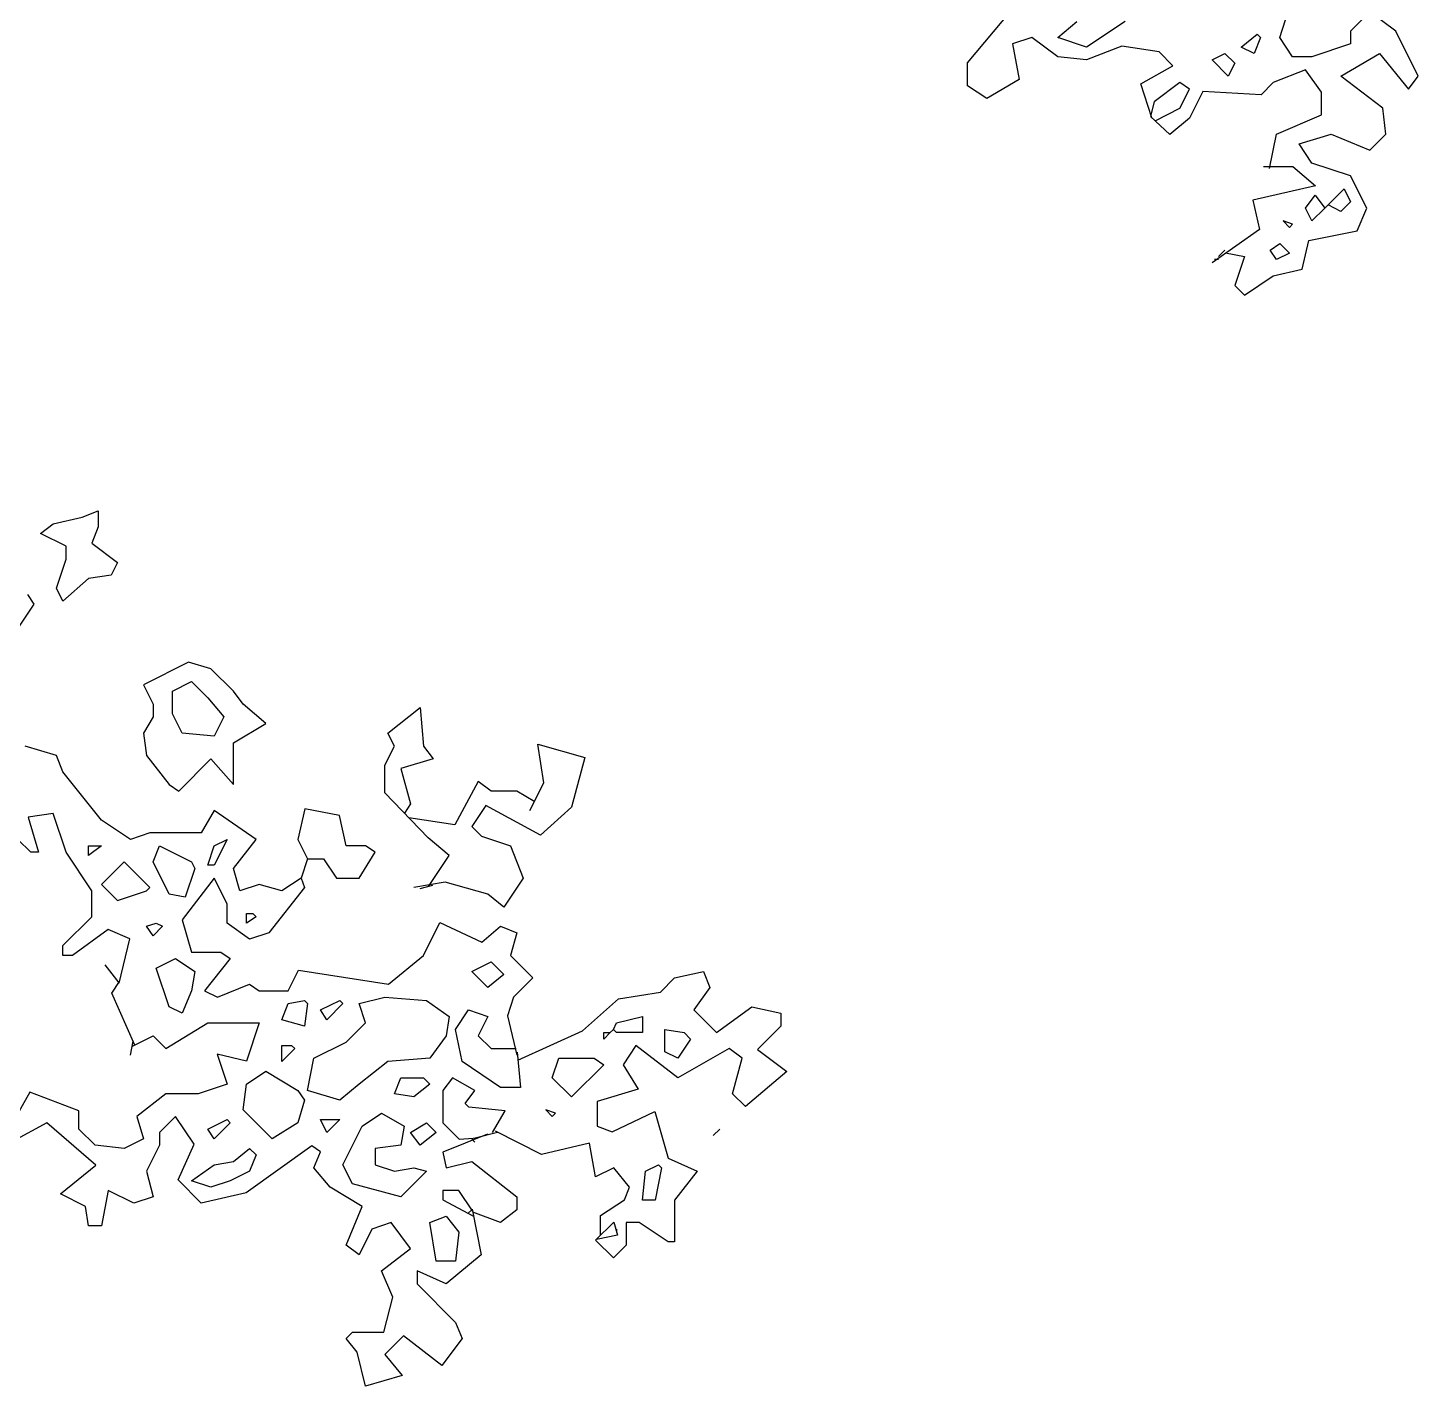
# Model space of a CAD drawing. Header units: millimetres. Extents: x 1211.91 to 1219.54, y 1029.16 to 1038.08.
# Drawn here: x 1217.454 to 1218.594, y 1032.736 to 1033.849 of the extents above; entities that cross this region are included whole.
import ezdxf

# ---------------------------------------------------------------- set-up
doc = ezdxf.new("R2010")
doc.units = ezdxf.units.MM
doc.header["$MEASUREMENT"] = 0
doc.layers.add('Hojas01', color=94, linetype='CONTINUOUS')
doc.layers.add('Hojas02', color=62, linetype='CONTINUOUS')

msp = doc.modelspace()

# ---------------------------------------------------------------- linework, layer by layer
at = {"layer": 'Hojas01', "linetype": 'Continuous'}
for p, q in [((1218.2242, 1033.8204), (1218.267, 1033.8712)), ((1218.5542, 1033.8623), (1218.5384, 1033.8464)), ((1218.5754, 1033.8464), (1218.5542, 1033.8623)), ((1218.4803, 1033.8411), (1218.4851, 1033.8555)), ((1218.5384, 1033.8464), (1218.5384, 1033.8359)), ((1218.5938, 1033.8095), (1218.5754, 1033.8464)), ((1218.277, 1033.8411), (1218.2612, 1033.8359)), ((1218.2612, 1033.8359), (1218.2665, 1033.8068)), ((1218.2982, 1033.8253), (1218.277, 1033.8411)), ((1218.3507, 1033.8341), (1218.3219, 1033.8227)), ((1218.3813, 1033.8293), (1218.3507, 1033.8341)), ((1218.4909, 1033.8253), (1218.4803, 1033.8411)), ((1218.5384, 1033.8359), (1218.5067, 1033.8253)), ((1218.3219, 1033.8227), (1218.2982, 1033.8253)), ((1218.3925, 1033.818), (1218.3813, 1033.8293)), ((1218.5067, 1033.8253), (1218.4909, 1033.8253)), ((1218.5305, 1033.8095), (1218.5622, 1033.8279)), ((1218.5622, 1033.8279), (1218.5859, 1033.7989)), ((1218.2242, 1033.8015), (1218.2242, 1033.8204)), ((1218.3663, 1033.8031), (1218.3925, 1033.818)), ((1218.5014, 1033.8147), (1218.475, 1033.8042)), ((1218.5146, 1033.7963), (1218.5014, 1033.8147)), ((1218.2401, 1033.791), (1218.2242, 1033.8015)), ((1218.2665, 1033.8068), (1218.2401, 1033.791)), ((1218.3755, 1033.7753), (1218.3663, 1033.8031)), ((1218.3985, 1033.8042), (1218.3774, 1033.7883)), ((1218.4064, 1033.7989), (1218.3985, 1033.8042)), ((1218.3985, 1033.7831), (1218.4064, 1033.7989)), ((1218.475, 1033.8042), (1218.465, 1033.7942)), ((1218.5648, 1033.7831), (1218.5305, 1033.8095)), ((1218.5859, 1033.7989), (1218.5938, 1033.8095)), ((1218.3774, 1033.7883), (1218.3747, 1033.7778)), ((1218.4172, 1033.7969), (1218.4064, 1033.7751)), ((1218.465, 1033.7942), (1218.4172, 1033.7969)), ((1218.5146, 1033.7778), (1218.5146, 1033.7963)), ((1218.3903, 1033.7617), (1218.3743, 1033.7765)), ((1218.3782, 1033.7729), (1218.3985, 1033.7831)), ((1218.4777, 1033.7619), (1218.5146, 1033.7778)), ((1218.5674, 1033.7619), (1218.5648, 1033.7831)), ((1218.4064, 1033.7751), (1218.3903, 1033.7617)), ((1218.472, 1033.7336), (1218.4777, 1033.7619)), ((1218.4962, 1033.754), (1218.5226, 1033.7619)), ((1218.5067, 1033.7382), (1218.4962, 1033.754)), ((1218.5226, 1033.7619), (1218.5542, 1033.7487)), ((1218.5542, 1033.7487), (1218.5674, 1033.7619)), ((1218.4671, 1033.7355), (1218.4911, 1033.7353)), ((1218.4911, 1033.7353), (1218.5095, 1033.7196)), ((1218.5384, 1033.7276), (1218.5067, 1033.7382)), ((1218.5095, 1033.7196), (1218.4581, 1033.7078)), ((1218.5516, 1033.7012), (1218.5384, 1033.7276)), ((1218.4581, 1033.7078), (1218.4638, 1033.6838)), ((1218.5437, 1033.6827), (1218.5516, 1033.7012)), ((1218.4638, 1033.6838), (1218.4249, 1033.6563)), ((1218.4988, 1033.6511), (1218.5041, 1033.6748)), ((1218.5041, 1033.6748), (1218.5437, 1033.6827)), ((1218.4302, 1033.6616), (1218.4354, 1033.6669)), ((1218.4358, 1033.6647), (1218.4513, 1033.6616)), ((1218.4302, 1033.659), (1218.4267, 1033.659)), ((1218.4513, 1033.6616), (1218.4434, 1033.6379)), ((1218.475, 1033.6458), (1218.4988, 1033.6511)), ((1218.4513, 1033.6299), (1218.475, 1033.6458)), ((1218.4434, 1033.6379), (1218.4513, 1033.6299)), ((1217.749, 1033.2709), (1217.7754, 1033.292)), ((1217.7754, 1033.292), (1217.7781, 1033.2603)), ((1217.7543, 1033.2603), (1217.749, 1033.2709)), ((1217.4771, 1033.2524), (1217.4515, 1033.2601)), ((1217.4824, 1033.2392), (1217.4771, 1033.2524)), ((1217.7464, 1033.2445), (1217.7543, 1033.2603)), ((1217.7781, 1033.2603), (1217.786, 1033.2498)), ((1217.8768, 1033.2301), (1217.8719, 1033.2618)), ((1217.8719, 1033.2618), (1217.9103, 1033.2508)), ((1217.7464, 1033.2219), (1217.7464, 1033.2445)), ((1217.786, 1033.2498), (1217.7596, 1033.2419)), ((1217.7596, 1033.2419), (1217.7675, 1033.2128)), ((1217.9103, 1033.2508), (1217.8995, 1033.2102)), ((1217.5141, 1033.1996), (1217.4824, 1033.2392)), ((1217.823, 1033.2313), (1217.8038, 1033.1958)), ((1217.8335, 1033.2234), (1217.823, 1033.2313)), ((1217.8652, 1033.2075), (1217.8768, 1033.2301)), ((1217.7819, 1033.185), (1217.7464, 1033.2219)), ((1217.8546, 1033.2234), (1217.8335, 1033.2234)), ((1217.8694, 1033.2145), (1217.8546, 1033.2234)), ((1217.6065, 1033.2075), (1217.5959, 1033.1891)), ((1217.6408, 1033.1838), (1217.6065, 1033.2075)), ((1217.6807, 1033.2089), (1217.6751, 1033.1838)), ((1217.7092, 1033.2033), (1217.6807, 1033.2089)), ((1217.7675, 1033.2128), (1217.7625, 1033.2052)), ((1217.8292, 1033.2115), (1217.8177, 1033.1943)), ((1217.8742, 1033.1873), (1217.8292, 1033.2115)), ((1217.8995, 1033.2102), (1217.8742, 1033.1873)), ((1217.4745, 1033.2049), (1217.454, 1033.202)), ((1217.454, 1033.202), (1217.4625, 1033.1732)), ((1217.485, 1033.1732), (1217.4745, 1033.2049)), ((1217.5378, 1033.1838), (1217.5141, 1033.1996)), ((1217.7147, 1033.1785), (1217.7092, 1033.2033)), ((1217.8038, 1033.1958), (1217.7662, 1033.2013)), ((1217.456, 1033.1732), (1217.4454, 1033.1838)), ((1217.5537, 1033.1891), (1217.5378, 1033.1838)), ((1217.5959, 1033.1891), (1217.5537, 1033.1891)), ((1217.6223, 1033.16), (1217.6408, 1033.1838)), ((1217.6751, 1033.1838), (1217.683, 1033.1679)), ((1217.7992, 1033.1706), (1217.7819, 1033.185)), ((1217.8177, 1033.1943), (1217.8256, 1033.1864)), ((1217.8256, 1033.1864), (1217.8494, 1033.1785)), ((1217.4625, 1033.1732), (1217.456, 1033.1732)), ((1217.5062, 1033.1415), (1217.485, 1033.1732)), ((1217.7306, 1033.1785), (1217.7147, 1033.1785)), ((1217.7253, 1033.1521), (1217.7385, 1033.1732)), ((1217.7385, 1033.1732), (1217.7306, 1033.1785)), ((1217.8494, 1033.1785), (1217.8599, 1033.1521)), ((1217.683, 1033.1679), (1217.6778, 1033.1521)), ((1217.683, 1033.1679), (1217.6962, 1033.1679)), ((1217.6962, 1033.1679), (1217.7068, 1033.1521)), ((1217.7823, 1033.1452), (1217.7992, 1033.1706)), ((1217.6065, 1033.1521), (1217.5801, 1033.1178)), ((1217.617, 1033.131), (1217.6065, 1033.1521)), ((1217.6276, 1033.1415), (1217.6223, 1033.16)), ((1217.6778, 1033.1521), (1217.6619, 1033.1415)), ((1217.6778, 1033.1521), (1217.6804, 1033.1442)), ((1217.7068, 1033.1521), (1217.7253, 1033.1521)), ((1217.8599, 1033.1521), (1217.8441, 1033.1283)), ((1217.5062, 1033.1204), (1217.5062, 1033.1415)), ((1217.6434, 1033.1468), (1217.6276, 1033.1415)), ((1217.6619, 1033.1415), (1217.6434, 1033.1468)), ((1217.6804, 1033.1442), (1217.6514, 1033.1072)), ((1217.796, 1033.1488), (1217.7702, 1033.1442)), ((1217.7855, 1033.146), (1217.775, 1033.1433)), ((1217.8309, 1033.1389), (1217.796, 1033.1488)), ((1217.8441, 1033.1283), (1217.8309, 1033.1389)), ((1217.617, 1033.1151), (1217.617, 1033.131)), ((1217.4824, 1033.0967), (1217.5062, 1033.1204)), ((1217.5801, 1033.1178), (1217.588, 1033.0914)), ((1217.6355, 1033.1019), (1217.617, 1033.1151)), ((1217.7781, 1033.0887), (1217.7915, 1033.1155)), ((1217.7915, 1033.1155), (1217.8259, 1033.0994)), ((1217.5194, 1033.1099), (1217.4903, 1033.0887)), ((1217.5372, 1033.1022), (1217.5194, 1033.1099)), ((1217.6514, 1033.1072), (1217.6355, 1033.1019)), ((1217.8259, 1033.0994), (1217.8414, 1033.1125)), ((1217.8414, 1033.1125), (1217.8546, 1033.1072)), ((1217.8546, 1033.1072), (1217.8494, 1033.0887)), ((1217.4824, 1033.0887), (1217.4824, 1033.0967)), ((1217.5285, 1033.0659), (1217.5372, 1033.1022)), ((1217.4903, 1033.0887), (1217.4824, 1033.0887)), ((1217.5167, 1033.0808), (1217.5282, 1033.0663)), ((1217.588, 1033.0914), (1217.6118, 1033.0914)), ((1217.6197, 1033.0861), (1217.5986, 1033.0597)), ((1217.6118, 1033.0914), (1217.6197, 1033.0861)), ((1217.7493, 1033.0652), (1217.7781, 1033.0887)), ((1217.8494, 1033.0887), (1217.8678, 1033.0703)), ((1217.6672, 1033.0597), (1217.6757, 1033.0766)), ((1217.6757, 1033.0766), (1217.7493, 1033.0652)), ((1217.8678, 1033.0703), (1217.852, 1033.0544)), ((1217.9724, 1033.0586), (1217.984, 1033.0703)), ((1217.984, 1033.0703), (1218.0078, 1033.0755)), ((1218.0078, 1033.0755), (1218.013, 1033.0623)), ((1217.5224, 1033.0576), (1217.5289, 1033.0672)), ((1217.5986, 1033.0597), (1217.6091, 1033.0544)), ((1217.6091, 1033.0544), (1217.6355, 1033.065)), ((1217.6355, 1033.065), (1217.6434, 1033.0597)), ((1217.6434, 1033.0597), (1217.6672, 1033.0597)), ((1217.9379, 1033.0531), (1217.9724, 1033.0586)), ((1218.013, 1033.0623), (1217.9998, 1033.0439)), ((1217.5413, 1033.0152), (1217.5224, 1033.0576)), ((1217.852, 1033.0544), (1217.8469, 1033.0391)), ((1217.9086, 1033.0267), (1217.9379, 1033.0531)), ((1218.0183, 1033.0254), (1218.0474, 1033.0465)), ((1218.0474, 1033.0465), (1218.0711, 1033.0412)), ((1217.8045, 1033.028), (1217.815, 1033.0439)), ((1217.815, 1033.0439), (1217.8309, 1033.0386)), ((1217.8309, 1033.0386), (1217.823, 1033.0227)), ((1217.8469, 1033.0391), (1217.8546, 1033.0069)), ((1217.9998, 1033.0439), (1218.0183, 1033.0254)), ((1218.0711, 1033.0412), (1218.0711, 1033.0307)), ((1217.5669, 1033.0122), (1217.6012, 1033.0333)), ((1217.6012, 1033.0333), (1217.6434, 1033.0333)), ((1217.6434, 1033.0333), (1217.633, 1033.0019)), ((1217.8098, 1033.0016), (1217.8045, 1033.028)), ((1217.8554, 1033.0027), (1217.9086, 1033.0267)), ((1218.0711, 1033.0307), (1218.052, 1033.0115)), ((1217.5378, 1033.0069), (1217.54, 1033.0184)), ((1217.539, 1033.014), (1217.5563, 1033.0227)), ((1217.5563, 1033.0227), (1217.5669, 1033.0122)), ((1217.823, 1033.0227), (1217.8335, 1033.0122)), ((1217.8335, 1033.0122), (1217.854, 1033.0122)), ((1217.9523, 1033.0148), (1217.9418, 1032.999)), ((1217.9866, 1032.9884), (1217.9523, 1033.0148)), ((1218.0289, 1033.0122), (1217.9866, 1032.9884)), ((1218.0394, 1033.0043), (1218.0289, 1033.0122)), ((1217.633, 1033.0019), (1217.6089, 1033.0078)), ((1217.6089, 1033.0078), (1217.617, 1032.9831)), ((1217.8414, 1032.9805), (1217.8098, 1033.0016)), ((1217.8548, 1033.0093), (1217.8577, 1032.9805)), ((1218.0315, 1032.9752), (1218.0394, 1033.0043)), ((1218.052, 1033.0115), (1218.076, 1032.9934)), ((1217.9418, 1032.999), (1217.9542, 1032.9791)), ((1218.076, 1032.9934), (1218.0421, 1032.9647)), ((1217.617, 1032.9831), (1217.5933, 1032.9752)), ((1217.8018, 1032.9884), (1217.7939, 1032.9779)), ((1217.7939, 1032.9779), (1217.7939, 1032.9515)), ((1217.8203, 1032.9779), (1217.8018, 1032.9884)), ((1217.8124, 1032.9673), (1217.8203, 1032.9779)), ((1217.8577, 1032.9805), (1217.8414, 1032.9805)), ((1217.9542, 1032.9791), (1217.9206, 1032.9689)), ((1217.4552, 1032.9765), (1217.4428, 1032.9541)), ((1217.4956, 1032.9611), (1217.4552, 1032.9765)), ((1217.5669, 1032.9752), (1217.5431, 1032.9567)), ((1217.5933, 1032.9752), (1217.5669, 1032.9752)), ((1217.8154, 1032.9643), (1217.8124, 1032.9673)), ((1217.9206, 1032.9689), (1217.9206, 1032.9488)), ((1218.0421, 1032.9647), (1218.0315, 1032.9752)), ((1217.4956, 1032.9462), (1217.4956, 1032.9611)), ((1217.5431, 1032.9567), (1217.5484, 1032.9383)), ((1217.5748, 1032.9567), (1217.5616, 1032.9435)), ((1217.5901, 1032.9339), (1217.5748, 1032.9567)), ((1217.8451, 1032.9612), (1217.8154, 1032.9643)), ((1217.8346, 1032.9435), (1217.8451, 1032.9612)), ((1217.9328, 1032.9439), (1217.9678, 1032.9608)), ((1217.9678, 1032.9608), (1217.9787, 1032.9224)), ((1217.4692, 1032.9515), (1217.4412, 1032.9362)), ((1217.5095, 1032.9166), (1217.4692, 1032.9515)), ((1217.5088, 1032.933), (1217.4956, 1032.9462)), ((1217.7939, 1032.9515), (1217.8073, 1032.9381)), ((1217.875, 1032.9255), (1217.8371, 1032.9445)), ((1217.9206, 1032.9488), (1217.9328, 1032.9439)), ((1217.5326, 1032.9303), (1217.5088, 1032.933)), ((1217.5484, 1032.9383), (1217.5326, 1032.9303)), ((1217.5616, 1032.933), (1217.551, 1032.9119)), ((1217.5616, 1032.9435), (1217.5616, 1032.933)), ((1217.5768, 1032.9046), (1217.5901, 1032.9339)), ((1217.6865, 1032.9325), (1217.6326, 1032.8939)), ((1217.6936, 1032.9277), (1217.6865, 1032.9325)), ((1217.8305, 1032.9422), (1217.7939, 1032.9274)), ((1217.8073, 1032.9381), (1217.8228, 1032.9391)), ((1217.8203, 1032.9356), (1217.8177, 1032.9383)), ((1217.8388, 1032.9435), (1217.8206, 1032.9389)), ((1217.9142, 1032.9348), (1217.875, 1032.9255)), ((1217.9192, 1032.9072), (1217.9142, 1032.9348)), ((1217.6883, 1032.9145), (1217.6936, 1032.9277)), ((1217.7939, 1032.9274), (1217.7966, 1032.9145)), ((1217.9787, 1032.9224), (1218.0025, 1032.9119)), ((1217.4803, 1032.8931), (1217.5095, 1032.9166)), ((1217.551, 1032.9119), (1217.5563, 1032.8907)), ((1217.7015, 1032.8987), (1217.6883, 1032.9145)), ((1217.7966, 1032.9145), (1217.8177, 1032.9198)), ((1217.8177, 1032.9198), (1217.8546, 1032.8907)), ((1217.9341, 1032.9146), (1217.9192, 1032.9072)), ((1217.947, 1032.8987), (1217.9341, 1032.9146)), ((1218.0025, 1032.9119), (1217.984, 1032.8881)), ((1217.5959, 1032.8855), (1217.5768, 1032.9046)), ((1217.7279, 1032.8828), (1217.7015, 1032.8987)), ((1217.943, 1032.8884), (1217.947, 1032.8987)), ((1217.5009, 1032.8828), (1217.4803, 1032.8931)), ((1217.5194, 1032.896), (1217.5141, 1032.867)), ((1217.5405, 1032.8855), (1217.5194, 1032.896)), ((1217.5563, 1032.8907), (1217.5405, 1032.8855)), ((1217.6326, 1032.8939), (1217.5959, 1032.8855)), ((1217.8071, 1032.896), (1217.7939, 1032.896)), ((1217.7939, 1032.896), (1217.7939, 1032.8882)), ((1217.7939, 1032.8882), (1217.8191, 1032.8749)), ((1217.8183, 1032.8793), (1217.8071, 1032.896)), ((1217.8546, 1032.8907), (1217.8546, 1032.8802)), ((1217.9233, 1032.8754), (1217.943, 1032.8884)), ((1217.984, 1032.8881), (1217.984, 1032.8538)), ((1217.5035, 1032.867), (1217.5009, 1032.8828)), ((1217.7147, 1032.8511), (1217.7279, 1032.8828)), ((1217.8177, 1032.8802), (1217.8148, 1032.8773)), ((1217.8181, 1032.8806), (1217.8255, 1032.8431)), ((1217.8414, 1032.8696), (1217.8185, 1032.8782)), ((1217.8546, 1032.8802), (1217.8414, 1032.8696)), ((1217.9233, 1032.8591), (1217.9233, 1032.8754)), ((1217.5141, 1032.867), (1217.5035, 1032.867)), ((1217.7358, 1032.8643), (1217.7253, 1032.8432)), ((1217.7517, 1032.8696), (1217.7358, 1032.8643)), ((1217.7675, 1032.8485), (1217.7517, 1032.8696)), ((1217.9193, 1032.8551), (1217.9341, 1032.8699)), ((1217.9341, 1032.8699), (1217.9371, 1032.8592)), ((1217.955, 1032.8696), (1217.9444, 1032.8696)), ((1217.9444, 1032.8696), (1217.9444, 1032.8511)), ((1217.9787, 1032.8538), (1217.955, 1032.8696)), ((1217.9338, 1032.8406), (1217.9193, 1032.8551)), ((1217.9371, 1032.8592), (1217.92, 1032.8558)), ((1217.984, 1032.8538), (1217.9787, 1032.8538)), ((1217.7253, 1032.8432), (1217.7147, 1032.8511)), ((1217.7438, 1032.83), (1217.7675, 1032.8485)), ((1217.8255, 1032.8431), (1217.7966, 1032.8195)), ((1217.9444, 1032.8511), (1217.9338, 1032.8406)), ((1217.753, 1032.8085), (1217.7438, 1032.83)), ((1217.7966, 1032.8195), (1217.7728, 1032.83)), ((1217.7728, 1032.83), (1217.7728, 1032.8195)), ((1217.7728, 1032.8195), (1217.8045, 1032.7878)), ((1217.7456, 1032.7799), (1217.753, 1032.8085)), ((1217.8045, 1032.7878), (1217.8098, 1032.7746)), ((1217.7147, 1032.7746), (1217.72, 1032.7799)), ((1217.7237, 1032.7635), (1217.7147, 1032.7746)), ((1217.72, 1032.7799), (1217.7456, 1032.7799)), ((1217.7618, 1032.7768), (1217.7464, 1032.7614)), ((1217.7931, 1032.7524), (1217.7618, 1032.7768)), ((1217.8098, 1032.7746), (1217.7931, 1032.7524)), ((1217.7306, 1032.7355), (1217.7237, 1032.7635)), ((1217.7464, 1032.7614), (1217.7607, 1032.7444)), ((1217.7607, 1032.7444), (1217.7306, 1032.7355))]:
    msp.add_line(p, q, dxfattribs=at)
at = {"layer": 'Hojas02', "linetype": 'Continuous'}
for p, q in [((1218.2982, 1033.8411), (1218.314, 1033.8543)), ((1218.3536, 1033.8543), (1218.3219, 1033.8332)), ((1218.3219, 1033.8332), (1218.2982, 1033.8411)), ((1218.4486, 1033.8332), (1218.4618, 1033.8438)), ((1218.4592, 1033.8279), (1218.4486, 1033.8332)), ((1218.4645, 1033.8411), (1218.4592, 1033.8279)), ((1218.4618, 1033.8438), (1218.4645, 1033.8411)), ((1218.4249, 1033.8227), (1218.4354, 1033.8279)), ((1218.4381, 1033.8095), (1218.4249, 1033.8227)), ((1218.4354, 1033.8279), (1218.4434, 1033.82)), ((1218.4434, 1033.82), (1218.4381, 1033.8095)), ((1218.5014, 1033.7012), (1218.5094, 1033.7118)), ((1218.5094, 1033.7118), (1218.5173, 1033.7012)), ((1218.5199, 1033.7039), (1218.5331, 1033.7171)), ((1218.5331, 1033.7171), (1218.5384, 1033.7065)), ((1218.5067, 1033.6907), (1218.5014, 1033.7012)), ((1218.5173, 1033.7012), (1218.5067, 1033.6907)), ((1218.5199, 1033.7039), (1218.5173, 1033.7012)), ((1218.5305, 1033.6986), (1218.5199, 1033.7039)), ((1218.5384, 1033.7065), (1218.5305, 1033.6986)), ((1218.4909, 1033.688), (1218.483, 1033.6907)), ((1218.483, 1033.6907), (1218.4882, 1033.6854)), ((1218.4882, 1033.6854), (1218.4909, 1033.688)), ((1218.4724, 1033.6669), (1218.4803, 1033.6722)), ((1218.4777, 1033.659), (1218.4724, 1033.6669)), ((1218.4882, 1033.6643), (1218.4777, 1033.659)), ((1218.4803, 1033.6722), (1218.4882, 1033.6643)), ((1217.4745, 1033.4425), (1217.4982, 1033.4478)), ((1217.4982, 1033.4478), (1217.5114, 1033.4531)), ((1217.5114, 1033.4531), (1217.5114, 1033.4399)), ((1217.4639, 1033.4346), (1217.4745, 1033.4425)), ((1217.485, 1033.424), (1217.4639, 1033.4346)), ((1217.5114, 1033.4399), (1217.5062, 1033.4267)), ((1217.485, 1033.4135), (1217.485, 1033.424)), ((1217.5062, 1033.4267), (1217.5273, 1033.4108)), ((1217.4771, 1033.3897), (1217.485, 1033.4135)), ((1217.522, 1033.4003), (1217.5035, 1033.3976)), ((1217.5273, 1033.4108), (1217.522, 1033.4003)), ((1217.4824, 1033.3791), (1217.4771, 1033.3897)), ((1217.5035, 1033.3976), (1217.4824, 1033.3791)), ((1217.4534, 1033.3844), (1217.4586, 1033.3765)), ((1217.4586, 1033.3765), (1217.4428, 1033.3527)), ((1217.5854, 1033.329), (1217.5484, 1033.3105)), ((1217.6038, 1033.3237), (1217.5854, 1033.329)), ((1217.6223, 1033.3052), (1217.6038, 1033.3237)), ((1217.5484, 1033.3105), (1217.5563, 1033.2947)), ((1217.5722, 1033.3052), (1217.588, 1033.3131)), ((1217.588, 1033.3131), (1217.6012, 1033.2999)), ((1217.5722, 1033.2867), (1217.5722, 1033.3052)), ((1217.6012, 1033.2999), (1217.6144, 1033.2841)), ((1217.6302, 1033.2947), (1217.6223, 1033.3052)), ((1217.5563, 1033.2947), (1217.5563, 1033.2841)), ((1217.5801, 1033.2709), (1217.5722, 1033.2867)), ((1217.6487, 1033.2788), (1217.6302, 1033.2947)), ((1217.5563, 1033.2841), (1217.5484, 1033.2709)), ((1217.6144, 1033.2841), (1217.6065, 1033.2683)), ((1217.6223, 1033.263), (1217.6487, 1033.2788)), ((1217.5484, 1033.2709), (1217.551, 1033.2524)), ((1217.6065, 1033.2683), (1217.5801, 1033.2709)), ((1217.6223, 1033.2498), (1217.6223, 1033.263)), ((1217.551, 1033.2524), (1217.5695, 1033.2287)), ((1217.5774, 1033.2234), (1217.6038, 1033.2498)), ((1217.6038, 1033.2498), (1217.6223, 1033.2287)), ((1217.6223, 1033.2287), (1217.6223, 1033.2498)), ((1217.5695, 1033.2287), (1217.5774, 1033.2234)), ((1217.617, 1033.1838), (1217.6065, 1033.1627)), ((1217.6065, 1033.1785), (1217.617, 1033.1838)), ((1217.5141, 1033.1785), (1217.5035, 1033.1706)), ((1217.5035, 1033.1706), (1217.5035, 1033.1785)), ((1217.5035, 1033.1785), (1217.5141, 1033.1785)), ((1217.5563, 1033.1653), (1217.5616, 1033.1785)), ((1217.5616, 1033.1785), (1217.588, 1033.1653)), ((1217.6012, 1033.1627), (1217.6065, 1033.1785)), ((1217.5326, 1033.1653), (1217.5141, 1033.1468)), ((1217.5537, 1033.1442), (1217.5326, 1033.1653)), ((1217.5695, 1033.1389), (1217.5563, 1033.1653)), ((1217.588, 1033.1653), (1217.5906, 1033.16)), ((1217.6065, 1033.1627), (1217.6012, 1033.1627)), ((1217.5906, 1033.16), (1217.5827, 1033.1363)), ((1217.5141, 1033.1468), (1217.5273, 1033.1336)), ((1217.5273, 1033.1336), (1217.551, 1033.1415)), ((1217.551, 1033.1415), (1217.5537, 1033.1442)), ((1217.5827, 1033.1363), (1217.5695, 1033.1389)), ((1217.551, 1033.1125), (1217.559, 1033.1151)), ((1217.559, 1033.1151), (1217.5642, 1033.1125)), ((1217.6329, 1033.1151), (1217.6329, 1033.1231)), ((1217.6329, 1033.1231), (1217.6382, 1033.1231)), ((1217.6408, 1033.1204), (1217.6329, 1033.1151)), ((1217.6382, 1033.1231), (1217.6408, 1033.1204)), ((1217.5563, 1033.1046), (1217.551, 1033.1125)), ((1217.5642, 1033.1125), (1217.5563, 1033.1046)), ((1217.559, 1033.0782), (1217.5748, 1033.0861)), ((1217.5748, 1033.0861), (1217.5906, 1033.0755)), ((1217.8177, 1033.0755), (1217.8335, 1033.0835)), ((1217.8335, 1033.0835), (1217.8441, 1033.0729)), ((1217.5695, 1033.0465), (1217.559, 1033.0782)), ((1217.5906, 1033.0755), (1217.588, 1033.0597)), ((1217.8309, 1033.0623), (1217.8177, 1033.0755)), ((1217.8441, 1033.0729), (1217.8309, 1033.0623)), ((1217.588, 1033.0597), (1217.5801, 1033.0412)), ((1217.5801, 1033.0412), (1217.5695, 1033.0465)), ((1217.6619, 1033.0359), (1217.6672, 1033.0491)), ((1217.6672, 1033.0491), (1217.6804, 1033.0518)), ((1217.6804, 1033.0518), (1217.683, 1033.0491)), ((1217.683, 1033.0491), (1217.6804, 1033.0307)), ((1217.6936, 1033.0439), (1217.7094, 1033.0518)), ((1217.7121, 1033.0491), (1217.6989, 1033.0359)), ((1217.7094, 1033.0518), (1217.7121, 1033.0491)), ((1217.7253, 1033.0491), (1217.7464, 1033.0544)), ((1217.7306, 1033.0333), (1217.7253, 1033.0491)), ((1217.7464, 1033.0544), (1217.7807, 1033.0518)), ((1217.7807, 1033.0518), (1217.7992, 1033.0386)), ((1217.6804, 1033.0307), (1217.6619, 1033.0359)), ((1217.6989, 1033.0359), (1217.6936, 1033.0439)), ((1217.7992, 1033.0386), (1217.7966, 1033.0227)), ((1217.9365, 1033.0333), (1217.9576, 1033.0386)), ((1217.9576, 1033.0386), (1217.9576, 1033.0254)), ((1217.7147, 1033.0175), (1217.7306, 1033.0333)), ((1217.9312, 1033.0254), (1217.9259, 1033.0201)), ((1217.9259, 1033.0201), (1217.9259, 1033.0254)), ((1217.9259, 1033.0254), (1217.9312, 1033.0254)), ((1217.9338, 1033.028), (1217.9312, 1033.0254)), ((1217.9338, 1033.028), (1217.9365, 1033.0333)), ((1217.9338, 1033.028), (1217.9365, 1033.0254)), ((1217.9576, 1033.0254), (1217.9365, 1033.0254)), ((1217.9761, 1033.0095), (1217.9761, 1033.028)), ((1217.9761, 1033.028), (1217.9919, 1033.0254)), ((1217.9919, 1033.0254), (1217.9972, 1033.0201)), ((1217.6619, 1033.0016), (1217.6619, 1033.0148)), ((1217.6619, 1033.0148), (1217.6698, 1033.0148)), ((1217.6725, 1033.0122), (1217.6619, 1033.0016)), ((1217.6698, 1033.0148), (1217.6725, 1033.0122)), ((1217.6883, 1033.0043), (1217.7147, 1033.0175)), ((1217.7966, 1033.0227), (1217.7834, 1033.0043)), ((1217.9972, 1033.0201), (1217.9866, 1033.0043)), ((1217.683, 1032.9779), (1217.6883, 1033.0043)), ((1217.749, 1033.0016), (1217.7253, 1032.9831)), ((1217.7834, 1033.0043), (1217.749, 1033.0016)), ((1217.8837, 1032.9884), (1217.889, 1033.0043)), ((1217.889, 1033.0043), (1217.918, 1033.0043)), ((1217.918, 1033.0043), (1217.9259, 1032.999)), ((1217.9866, 1033.0043), (1217.9761, 1033.0095)), ((1217.6329, 1032.9831), (1217.6487, 1032.9937)), ((1217.6487, 1032.9937), (1217.6751, 1032.9779)), ((1217.9259, 1032.999), (1217.8995, 1032.9726)), ((1217.6302, 1032.962), (1217.6329, 1032.9831)), ((1217.6751, 1032.9779), (1217.6804, 1032.9699)), ((1217.7094, 1032.9699), (1217.683, 1032.9779)), ((1217.7253, 1032.9831), (1217.7094, 1032.9699)), ((1217.7543, 1032.9752), (1217.7596, 1032.9884)), ((1217.7596, 1032.9884), (1217.7781, 1032.9884)), ((1217.7834, 1032.9831), (1217.7702, 1032.9726)), ((1217.7781, 1032.9884), (1217.7834, 1032.9831)), ((1217.8995, 1032.9726), (1217.8837, 1032.9884)), ((1217.6804, 1032.9699), (1217.6751, 1032.9515)), ((1217.7702, 1032.9726), (1217.7543, 1032.9752)), ((1217.654, 1032.9383), (1217.6302, 1032.962)), ((1217.7279, 1032.9488), (1217.7438, 1032.9594)), ((1217.7438, 1032.9594), (1217.7622, 1032.9488)), ((1217.8863, 1032.9594), (1217.8784, 1032.962)), ((1217.8784, 1032.962), (1217.8837, 1032.9567)), ((1217.8837, 1032.9567), (1217.8863, 1032.9594)), ((1217.6012, 1032.9462), (1217.617, 1032.9541)), ((1217.6065, 1032.9383), (1217.6012, 1032.9462)), ((1217.6197, 1032.9515), (1217.6065, 1032.9383)), ((1217.617, 1032.9541), (1217.6197, 1032.9515)), ((1217.6751, 1032.9515), (1217.654, 1032.9383)), ((1217.6989, 1032.9435), (1217.6936, 1032.9541)), ((1217.6936, 1032.9541), (1217.7094, 1032.9541)), ((1217.7094, 1032.9541), (1217.6989, 1032.9435)), ((1217.7121, 1032.9171), (1217.7279, 1032.9488)), ((1217.7622, 1032.9488), (1217.7596, 1032.933)), ((1217.7675, 1032.9435), (1217.7807, 1032.9515)), ((1217.7807, 1032.9515), (1217.7886, 1032.9435)), ((1218.021, 1032.9462), (1218.0157, 1032.9409)), ((1218.0157, 1032.9409), (1218.021, 1032.9462)), ((1217.7596, 1032.933), (1217.7385, 1032.9303)), ((1217.7754, 1032.933), (1217.7675, 1032.9435)), ((1217.7886, 1032.9435), (1217.7754, 1032.933)), ((1217.6223, 1032.9198), (1217.6355, 1032.9303)), ((1217.6355, 1032.9303), (1217.6408, 1032.9251)), ((1217.6408, 1032.9251), (1217.6355, 1032.9119)), ((1217.7385, 1032.9303), (1217.7385, 1032.9171)), ((1217.588, 1032.9039), (1217.6065, 1032.9171)), ((1217.6065, 1032.9171), (1217.6223, 1032.9198)), ((1217.6355, 1032.9119), (1217.6197, 1032.9039)), ((1217.72, 1032.9013), (1217.7121, 1032.9171)), ((1217.7385, 1032.9171), (1217.7543, 1032.9119)), ((1217.7543, 1032.9119), (1217.7702, 1032.9145)), ((1217.7807, 1032.9119), (1217.7596, 1032.8907)), ((1217.7702, 1032.9145), (1217.7807, 1032.9119)), ((1217.9576, 1032.8881), (1217.9602, 1032.9119)), ((1217.9602, 1032.9119), (1217.9708, 1032.9171)), ((1217.9734, 1032.9145), (1217.9682, 1032.8881)), ((1217.9708, 1032.9171), (1217.9734, 1032.9145)), ((1217.6038, 1032.8987), (1217.588, 1032.9039)), ((1217.6197, 1032.9039), (1217.6038, 1032.8987)), ((1217.7596, 1032.8907), (1217.72, 1032.9013)), ((1217.9682, 1032.8881), (1217.9576, 1032.8881)), ((1217.7834, 1032.8696), (1217.7966, 1032.8749)), ((1217.7886, 1032.8379), (1217.7834, 1032.8696)), ((1217.7966, 1032.8749), (1217.8071, 1032.8617)), ((1217.9365, 1032.8643), (1217.9365, 1032.8617)), ((1217.8071, 1032.8617), (1217.8045, 1032.8379)), ((1217.8045, 1032.8379), (1217.7886, 1032.8379))]:
    msp.add_line(p, q, dxfattribs=at)

doc.saveas('drawing.dxf')
